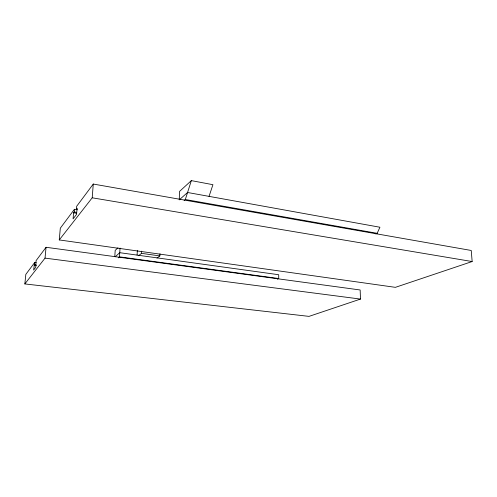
<?xml version="1.0" encoding="UTF-8"?>
<svg xmlns="http://www.w3.org/2000/svg" width="497" height="497" viewBox="0 0 497 497"><rect width="100%" height="100%" fill="white"/><g stroke="black" fill="none" stroke-linecap="round" stroke-linejoin="round"><path stroke-width="0.75" d="M179.231 199.887L179.572 191.401L191.333 180.622L212.933 184.691L209.044 196.371M156.984 258.061L159.866 255.918L159.966 253.762M138.57 255.725L141.508 253.352L141.626 251.171M137.091 255.091L137.352 250.531M118.336 257.862L119.491 256.85L120.05 248.09M114.801 256.384L115.198 250.37L117.975 247.823M59.261 239.933L92.212 197.806L93.268 184.052L471.243 250.469L472.15 261.54L395.388 287.341L59.261 239.933L60.311 228.191L74.426 209.287L77.489 209.777M74.426 209.287L74.196 212.008L73.593 212.809L73.078 218.885L76.563 214.369L77.078 208.193L76.451 209.02L76.681 206.267L93.268 184.052M24.85 283.93L45.034 258.123L46.059 247.282L360.157 289.975L360.48 299.076L309.01 316.378L24.85 283.93L25.825 274.381L34.678 262.522L36.219 262.714M34.678 262.522L33.61 270.076L35.747 267.305L36.064 260.664L46.059 247.282M184.163 200.527L185.325 199.521L191.333 180.622M375.757 233.957L377.161 233.31L379.925 227.235L187.562 192.488L179.516 199.632M115.155 256.781L119.758 252.693L278.711 274.723L278.718 278.531L277.314 279.177M34.461 264.702L36.001 264.895M34.088 265.199L36.399 265.491M45.034 258.123L360.48 299.076M119.491 256.85L278.718 278.531M141.508 253.352L159.866 255.918M74.196 212.008L76.501 212.368M73.593 212.809L76.662 213.294M92.212 197.806L472.15 261.54M185.325 199.521L377.161 233.31"/></g></svg>
